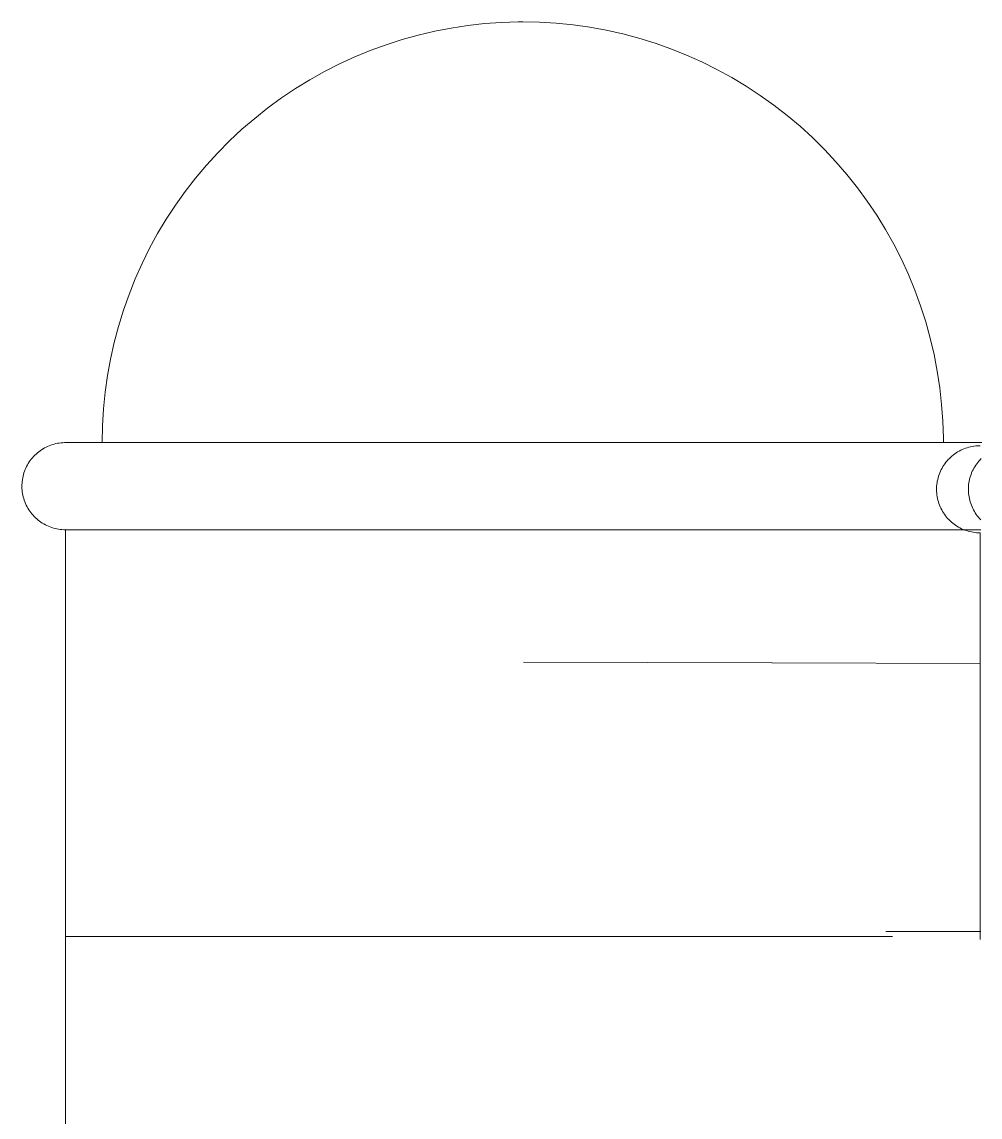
# Model space of a CAD drawing. Header units: millimetres. Extents: x -38844 to 124035, y 18225 to 48099.
# Drawn here: x -9807.7 to -9755.3, y 39265.1 to 39325 of the extents above; entities that cross this region are included whole.
import ezdxf

# ---------------------------------------------------------------- set-up
doc = ezdxf.new("R2010")
doc.units = ezdxf.units.MM
doc.layers.add('C-_SITE----_E-1', color=6, linetype='Continuous', lineweight=9, true_color=0xff00ff)

# ---------------------------------------------------------------- blocks, each defined once
blk = doc.blocks.new('BRC FENCE - BRC FENCE-6054127-DOOR _ WINDOW SCHEDULE - ELEVATION 1 Copy 1')
at = {"layer": 'C-_SITE----_E-1'}
blk.add_line((-9755.298, 39297.038), (-9755.298, 39274.801), dxfattribs=at)
at = {"layer": 'C-_SITE----_E-1', "flags": 128}
blk.add_lwpolyline([(-9755.298, 39297.038), (-9755.394, 39297.04), (-9755.489, 39297.046), (-9755.583, 39297.055), (-9755.678, 39297.069), (-9755.771, 39297.086), (-9755.864, 39297.106), (-9755.956, 39297.131), (-9756.047, 39297.159), (-9756.137, 39297.191), (-9756.226, 39297.226), (-9756.313, 39297.265), (-9756.398, 39297.307), (-9756.482, 39297.353), (-9756.563, 39297.402), (-9756.643, 39297.454), (-9756.72, 39297.509), (-9756.796, 39297.568), (-9756.869, 39297.629), (-9756.939, 39297.693), (-9757.007, 39297.76), (-9757.072, 39297.83), (-9757.134, 39297.902), (-9757.193, 39297.977), (-9757.249, 39298.054), (-9757.302, 39298.133), (-9757.352, 39298.214), (-9757.399, 39298.297), (-9757.442, 39298.382), (-9757.482, 39298.468), (-9757.518, 39298.557), (-9757.551, 39298.646), (-9757.58, 39298.737), (-9757.605, 39298.828), (-9757.627, 39298.921), (-9757.645, 39299.015), (-9757.659, 39299.109), (-9757.67, 39299.203), (-9757.677, 39299.298), (-9757.68, 39299.394), (-9757.679, 39299.489), (-9757.674, 39299.584), (-9757.665, 39299.679), (-9757.653, 39299.773), (-9757.637, 39299.867), (-9757.617, 39299.96), (-9757.594, 39300.053), (-9757.567, 39300.144), (-9757.536, 39300.234), (-9757.502, 39300.323), (-9757.464, 39300.41), (-9757.422, 39300.496), (-9757.378, 39300.58), (-9757.329, 39300.662), (-9757.278, 39300.743), (-9757.224, 39300.821), (-9757.166, 39300.897), (-9757.105, 39300.97), (-9757.042, 39301.041), (-9756.976, 39301.11), (-9756.907, 39301.175), (-9756.835, 39301.238), (-9756.761, 39301.298), (-9756.685, 39301.355), (-9756.607, 39301.409), (-9756.526, 39301.46), (-9756.443, 39301.507), (-9756.359, 39301.551), (-9756.273, 39301.592), (-9756.185, 39301.629), (-9756.096, 39301.663), (-9756.006, 39301.693), (-9755.914, 39301.72), (-9755.822, 39301.742), (-9755.728, 39301.761), (-9755.634, 39301.777), (-9755.54, 39301.788), (-9755.445, 39301.796), (-9755.35, 39301.8), (-9755.298, 39301.801)], dxfattribs=at)
blk = doc.blocks.new('BRC FENCE - BRC FENCE-6054296-DOOR _ WINDOW SCHEDULE - ELEVATION 1 Copy 1')
at = {"layer": 'C-_SITE----_E-1', "flags": 128}
blk.add_lwpolyline([(-9755.298, 39297.038), (-9755.394, 39297.04), (-9755.489, 39297.046), (-9755.583, 39297.055), (-9755.678, 39297.069), (-9755.771, 39297.086), (-9755.864, 39297.106), (-9755.956, 39297.131), (-9756.047, 39297.159), (-9756.137, 39297.191), (-9756.226, 39297.226), (-9756.313, 39297.265), (-9756.398, 39297.307), (-9756.482, 39297.353), (-9756.563, 39297.402), (-9756.643, 39297.454), (-9756.72, 39297.509), (-9756.796, 39297.568), (-9756.869, 39297.629), (-9756.939, 39297.693), (-9757.007, 39297.76), (-9757.072, 39297.83), (-9757.134, 39297.902), (-9757.193, 39297.977), (-9757.249, 39298.054), (-9757.302, 39298.133), (-9757.352, 39298.214), (-9757.399, 39298.297), (-9757.442, 39298.382), (-9757.482, 39298.468), (-9757.518, 39298.557), (-9757.551, 39298.646), (-9757.58, 39298.737), (-9757.605, 39298.828), (-9757.627, 39298.921), (-9757.645, 39299.015), (-9757.659, 39299.109), (-9757.67, 39299.203), (-9757.677, 39299.298), (-9757.68, 39299.394), (-9757.679, 39299.489), (-9757.674, 39299.584), (-9757.665, 39299.679), (-9757.653, 39299.773), (-9757.637, 39299.867), (-9757.617, 39299.96), (-9757.594, 39300.053), (-9757.567, 39300.144), (-9757.536, 39300.234), (-9757.502, 39300.323), (-9757.464, 39300.41), (-9757.422, 39300.496), (-9757.378, 39300.58), (-9757.329, 39300.662), (-9757.278, 39300.743), (-9757.224, 39300.821), (-9757.166, 39300.897), (-9757.105, 39300.97), (-9757.042, 39301.041), (-9756.976, 39301.11), (-9756.907, 39301.175), (-9756.835, 39301.238), (-9756.761, 39301.298), (-9756.685, 39301.355), (-9756.607, 39301.409), (-9756.526, 39301.46), (-9756.443, 39301.507), (-9756.359, 39301.551), (-9756.273, 39301.592), (-9756.185, 39301.629), (-9756.096, 39301.663), (-9756.006, 39301.693), (-9755.914, 39301.72), (-9755.822, 39301.742), (-9755.728, 39301.761), (-9755.634, 39301.777), (-9755.54, 39301.788), (-9755.445, 39301.796), (-9755.35, 39301.8), (-9755.298, 39301.801)], dxfattribs=at)
blk = doc.blocks.new('BRC FENCE - BRC FENCE-6054857-DOOR _ WINDOW SCHEDULE - ELEVATION 1 Copy 1')
at = {"layer": 'C-_SITE----_E-1'}
for p, q in [((-9773.199, 39301.973), (-9803.307, 39301.973)), ((-9803.307, 39301.973), (-9798.914, 39301.973)), ((-9757.307, 39301.973), (-9765.677, 39301.973)), ((-9761.699, 39301.973), (-9757.307, 39301.973)), ((-9805.307, 39297.21), (-9805.307, 39274.973)), ((-9755.307, 39297.21), (-9805.307, 39297.21)), ((-9755.298, 39289.887), (-9766.686, 39289.926)), ((-9760.081, 39274.973), (-9805.307, 39274.973)), ((-9805.307, 39274.973), (-9805.307, 37865)), ((-9805.307, 39274.973), (-9760.081, 39274.973)), ((-9760.444, 39275.253), (-9755.252, 39275.235))]:
    blk.add_line(p, q, dxfattribs=at)
at = {"layer": 'C-_SITE----_E-1', "flags": 128}
for points in [[(-9803.307, 39301.973), (-9803.288, 39302.893), (-9803.233, 39303.811), (-9803.141, 39304.726), (-9803.013, 39305.637), (-9802.848, 39306.542), (-9802.647, 39307.44), (-9802.411, 39308.329), (-9802.139, 39309.208), (-9801.832, 39310.075), (-9801.491, 39310.929), (-9801.116, 39311.769), (-9800.707, 39312.594), (-9800.266, 39313.401), (-9799.793, 39314.19), (-9799.289, 39314.96), (-9798.755, 39315.708), (-9798.191, 39316.435), (-9797.598, 39317.139), (-9796.978, 39317.818), (-9796.331, 39318.472), (-9795.658, 39319.1), (-9794.961, 39319.7), (-9794.24, 39320.272), (-9793.498, 39320.814), (-9792.733, 39321.327), (-9791.95, 39321.808), (-9791.147, 39322.258), (-9790.327, 39322.675), (-9789.491, 39323.059), (-9788.641, 39323.41), (-9787.777, 39323.726), (-9786.901, 39324.007), (-9786.015, 39324.253), (-9785.119, 39324.464), (-9784.216, 39324.638), (-9783.306, 39324.776), (-9782.392, 39324.878), (-9781.474, 39324.943), (-9780.555, 39324.971), (-9780.307, 39324.973)], [(-9780.307, 39324.973), (-9779.387, 39324.954), (-9778.469, 39324.899), (-9777.553, 39324.807), (-9776.642, 39324.679), (-9775.737, 39324.514), (-9774.839, 39324.314), (-9773.95, 39324.077), (-9773.072, 39323.805), (-9772.204, 39323.498), (-9771.35, 39323.157), (-9770.51, 39322.782), (-9769.686, 39322.374), (-9768.878, 39321.933), (-9768.089, 39321.46), (-9767.32, 39320.956), (-9766.571, 39320.421), (-9765.844, 39319.857), (-9765.141, 39319.264), (-9764.461, 39318.644), (-9763.807, 39317.997), (-9763.18, 39317.324), (-9762.58, 39316.627), (-9762.008, 39315.907), (-9761.465, 39315.164), (-9760.953, 39314.4), (-9760.471, 39313.616), (-9760.022, 39312.813), (-9759.604, 39311.993), (-9759.22, 39311.158), (-9758.87, 39310.307), (-9758.554, 39309.443), (-9758.272, 39308.567), (-9758.026, 39307.681), (-9757.816, 39306.785), (-9757.641, 39305.882), (-9757.503, 39304.973), (-9757.401, 39304.058), (-9757.336, 39303.141), (-9757.308, 39302.221), (-9757.307, 39301.973)], [(-9805.307, 39297.21), (-9805.402, 39297.212), (-9805.497, 39297.218), (-9805.592, 39297.227), (-9805.686, 39297.241), (-9805.78, 39297.258), (-9805.873, 39297.279), (-9805.965, 39297.303), (-9806.056, 39297.331), (-9806.145, 39297.363), (-9806.234, 39297.398), (-9806.321, 39297.437), (-9806.406, 39297.479), (-9806.49, 39297.525), (-9806.571, 39297.574), (-9806.651, 39297.626), (-9806.729, 39297.682), (-9806.804, 39297.74), (-9806.877, 39297.801), (-9806.947, 39297.866), (-9807.015, 39297.933), (-9807.08, 39298.002), (-9807.142, 39298.074), (-9807.201, 39298.149), (-9807.257, 39298.226), (-9807.31, 39298.305), (-9807.36, 39298.386), (-9807.407, 39298.469), (-9807.45, 39298.554), (-9807.49, 39298.641), (-9807.526, 39298.729), (-9807.559, 39298.818), (-9807.588, 39298.909), (-9807.613, 39299.001), (-9807.635, 39299.093), (-9807.653, 39299.187), (-9807.667, 39299.281), (-9807.678, 39299.376), (-9807.685, 39299.471), (-9807.688, 39299.566), (-9807.687, 39299.661), (-9807.682, 39299.756), (-9807.674, 39299.851), (-9807.661, 39299.946), (-9807.645, 39300.039), (-9807.626, 39300.133), (-9807.602, 39300.225), (-9807.575, 39300.316), (-9807.544, 39300.406), (-9807.51, 39300.495), (-9807.472, 39300.582), (-9807.43, 39300.668), (-9807.386, 39300.752), (-9807.338, 39300.835), (-9807.286, 39300.915), (-9807.232, 39300.993), (-9807.174, 39301.069), (-9807.114, 39301.142), (-9807.05, 39301.213), (-9806.984, 39301.282), (-9806.915, 39301.347), (-9806.843, 39301.41), (-9806.77, 39301.47), (-9806.693, 39301.527), (-9806.615, 39301.581), (-9806.534, 39301.632), (-9806.452, 39301.679), (-9806.367, 39301.724), (-9806.281, 39301.764), (-9806.193, 39301.802), (-9806.104, 39301.835), (-9806.014, 39301.865), (-9805.922, 39301.892), (-9805.83, 39301.915), (-9805.737, 39301.934), (-9805.643, 39301.949), (-9805.548, 39301.961), (-9805.453, 39301.968), (-9805.358, 39301.972), (-9805.307, 39301.973)], [(-9755.307, 39301.973), (-9755.327, 39301.973), (-9755.386, 39301.973), (-9755.486, 39301.973), (-9755.626, 39301.973), (-9755.805, 39301.973), (-9756.023, 39301.973), (-9756.28, 39301.973), (-9756.576, 39301.973), (-9756.909, 39301.973), (-9757.28, 39301.973), (-9757.688, 39301.973), (-9758.132, 39301.973), (-9758.611, 39301.973), (-9759.125, 39301.973), (-9759.673, 39301.973), (-9760.254, 39301.973), (-9760.867, 39301.973), (-9761.511, 39301.973), (-9762.186, 39301.973), (-9762.889, 39301.973), (-9763.62, 39301.973), (-9764.378, 39301.973), (-9765.161, 39301.973), (-9765.969, 39301.973), (-9766.799, 39301.973), (-9767.651, 39301.973), (-9768.523, 39301.973), (-9769.414, 39301.973), (-9770.323, 39301.973), (-9771.248, 39301.973), (-9772.187, 39301.973), (-9773.139, 39301.973), (-9774.102, 39301.973), (-9775.076, 39301.973), (-9776.057, 39301.973), (-9777.046, 39301.973), (-9778.04, 39301.973), (-9779.037, 39301.973), (-9780.037, 39301.973), (-9781.037, 39301.973), (-9782.035, 39301.973), (-9783.031, 39301.973), (-9784.023, 39301.973), (-9785.008, 39301.973), (-9785.987, 39301.973), (-9786.956, 39301.973), (-9787.914, 39301.973), (-9788.86, 39301.973), (-9789.793, 39301.973), (-9790.71, 39301.973), (-9791.611, 39301.973), (-9792.494, 39301.973), (-9793.357, 39301.973), (-9794.199, 39301.973), (-9795.019, 39301.973), (-9795.816, 39301.973), (-9796.587, 39301.973), (-9797.333, 39301.973), (-9798.051, 39301.973), (-9798.741, 39301.973), (-9799.402, 39301.973), (-9800.032, 39301.973), (-9800.63, 39301.973), (-9801.196, 39301.973), (-9801.729, 39301.973), (-9802.227, 39301.973), (-9802.69, 39301.973), (-9803.118, 39301.973), (-9803.508, 39301.973), (-9803.862, 39301.973), (-9804.178, 39301.973), (-9804.456, 39301.973), (-9804.695, 39301.973), (-9804.895, 39301.973), (-9805.056, 39301.973), (-9805.178, 39301.973), (-9805.259, 39301.973), (-9805.301, 39301.973), (-9805.307, 39301.973)], [(-9805.307, 39301.973), (-9805.287, 39301.973), (-9805.227, 39301.973), (-9805.127, 39301.973), (-9804.987, 39301.973), (-9804.808, 39301.973), (-9804.59, 39301.973), (-9804.333, 39301.973), (-9804.037, 39301.973), (-9803.704, 39301.973), (-9803.333, 39301.973), (-9802.925, 39301.973), (-9802.481, 39301.973), (-9802.002, 39301.973), (-9801.488, 39301.973), (-9800.94, 39301.973), (-9800.359, 39301.973), (-9799.746, 39301.973)], [(-9761.211, 39301.973), (-9760.581, 39301.973), (-9759.983, 39301.973), (-9759.417, 39301.973), (-9758.884, 39301.973), (-9758.386, 39301.973), (-9757.923, 39301.973), (-9757.496, 39301.973), (-9757.105, 39301.973), (-9756.751, 39301.973), (-9756.435, 39301.973), (-9756.157, 39301.973), (-9755.918, 39301.973), (-9755.718, 39301.973), (-9755.557, 39301.973), (-9755.435, 39301.973), (-9755.354, 39301.973), (-9755.312, 39301.973), (-9755.307, 39301.973)], [(-9755.307, 39301.973), (-9755.211, 39301.971)], [(-9755.255, 39297.211), (-9755.307, 39297.21)], [(-9805.307, 39297.21), (-9805.287, 39297.21), (-9805.227, 39297.21), (-9805.127, 39297.21), (-9804.987, 39297.21), (-9804.808, 39297.21), (-9804.59, 39297.21), (-9804.333, 39297.21), (-9804.037, 39297.21), (-9803.704, 39297.21), (-9803.333, 39297.21), (-9802.925, 39297.21), (-9802.481, 39297.21), (-9802.002, 39297.21), (-9801.488, 39297.21), (-9800.94, 39297.21), (-9800.359, 39297.21), (-9799.746, 39297.21), (-9799.102, 39297.21), (-9798.427, 39297.21), (-9797.724, 39297.21), (-9796.993, 39297.21), (-9796.235, 39297.21), (-9795.452, 39297.21), (-9794.645, 39297.21), (-9793.814, 39297.21), (-9792.962, 39297.21), (-9792.09, 39297.21), (-9791.199, 39297.21), (-9790.29, 39297.21), (-9789.365, 39297.21), (-9788.426, 39297.21), (-9787.474, 39297.21), (-9786.511, 39297.21), (-9785.538, 39297.21), (-9784.556, 39297.21), (-9783.567, 39297.21), (-9782.573, 39297.21), (-9781.576, 39297.21), (-9780.576, 39297.21), (-9779.577, 39297.21), (-9778.578, 39297.21), (-9777.582, 39297.21), (-9776.59, 39297.21), (-9775.605, 39297.21), (-9774.626, 39297.21), (-9773.657, 39297.21), (-9772.699, 39297.21), (-9771.753, 39297.21), (-9770.82, 39297.21), (-9769.903, 39297.21), (-9769.002, 39297.21), (-9768.119, 39297.21), (-9767.256, 39297.21), (-9766.414, 39297.21), (-9765.594, 39297.21), (-9764.798, 39297.21), (-9764.026, 39297.21), (-9763.28, 39297.21), (-9762.562, 39297.21), (-9761.872, 39297.21), (-9761.211, 39297.21), (-9760.581, 39297.21), (-9759.983, 39297.21), (-9759.417, 39297.21), (-9758.884, 39297.21), (-9758.386, 39297.21), (-9757.923, 39297.21), (-9757.496, 39297.21), (-9757.105, 39297.21), (-9756.751, 39297.21), (-9756.435, 39297.21), (-9756.157, 39297.21), (-9755.918, 39297.21), (-9755.718, 39297.21), (-9755.557, 39297.21), (-9755.435, 39297.21), (-9755.354, 39297.21), (-9755.312, 39297.21), (-9755.307, 39297.21)], [(-9802.69, 39297.21), (-9803.118, 39297.21), (-9803.508, 39297.21), (-9803.862, 39297.21), (-9804.178, 39297.21), (-9804.456, 39297.21), (-9804.695, 39297.21), (-9804.895, 39297.21), (-9805.056, 39297.21), (-9805.178, 39297.21), (-9805.259, 39297.21), (-9805.301, 39297.21), (-9805.307, 39297.21)], [(-9755.307, 39297.21), (-9755.327, 39297.21), (-9755.386, 39297.21), (-9755.486, 39297.21), (-9755.626, 39297.21), (-9755.805, 39297.21), (-9756.023, 39297.21), (-9756.28, 39297.21), (-9756.576, 39297.21), (-9756.909, 39297.21), (-9757.28, 39297.21), (-9757.688, 39297.21)]]:
    blk.add_lwpolyline(points, dxfattribs=at)
blk = doc.blocks.new('BRC FENCE - BRC FENCE-6055486-DOOR _ WINDOW SCHEDULE - ELEVATION 1 Copy 1')
at = {"layer": 'C-_SITE----_E-1'}
for p, q in [((-9773.199, 39301.973), (-9803.307, 39301.973)), ((-9803.307, 39301.973), (-9798.914, 39301.973)), ((-9757.307, 39301.973), (-9765.677, 39301.973)), ((-9761.699, 39301.973), (-9757.307, 39301.973)), ((-9805.307, 39297.21), (-9805.307, 39274.973)), ((-9755.307, 39297.21), (-9805.307, 39297.21)), ((-9766.666, 39289.926), (-9780.255, 39289.973)), ((-9760.081, 39274.973), (-9805.307, 39274.973)), ((-9805.307, 39274.973), (-9805.307, 37865)), ((-9805.307, 39274.973), (-9760.081, 39274.973))]:
    blk.add_line(p, q, dxfattribs=at)
at = {"layer": 'C-_SITE----_E-1', "flags": 128}
for points in [[(-9803.307, 39301.973), (-9803.288, 39302.893), (-9803.233, 39303.811), (-9803.141, 39304.726), (-9803.013, 39305.637), (-9802.848, 39306.542), (-9802.647, 39307.44), (-9802.411, 39308.329), (-9802.139, 39309.208), (-9801.832, 39310.075), (-9801.491, 39310.929), (-9801.116, 39311.769), (-9800.707, 39312.594), (-9800.266, 39313.401), (-9799.793, 39314.19), (-9799.289, 39314.96), (-9798.755, 39315.708), (-9798.191, 39316.435), (-9797.598, 39317.139), (-9796.978, 39317.818), (-9796.331, 39318.472), (-9795.658, 39319.1), (-9794.961, 39319.7), (-9794.24, 39320.272), (-9793.498, 39320.814), (-9792.733, 39321.327), (-9791.95, 39321.808), (-9791.147, 39322.258), (-9790.327, 39322.675), (-9789.491, 39323.059), (-9788.641, 39323.41), (-9787.777, 39323.726), (-9786.901, 39324.007), (-9786.015, 39324.253), (-9785.119, 39324.464), (-9784.216, 39324.638), (-9783.306, 39324.776), (-9782.392, 39324.878), (-9781.474, 39324.943), (-9780.555, 39324.971), (-9780.307, 39324.973)], [(-9780.307, 39324.973), (-9779.387, 39324.954), (-9778.469, 39324.899), (-9777.553, 39324.807), (-9776.642, 39324.679), (-9775.737, 39324.514), (-9774.839, 39324.314), (-9773.95, 39324.077), (-9773.072, 39323.805), (-9772.204, 39323.498), (-9771.35, 39323.157), (-9770.51, 39322.782), (-9769.686, 39322.374), (-9768.878, 39321.933), (-9768.089, 39321.46), (-9767.32, 39320.956), (-9766.571, 39320.421), (-9765.844, 39319.857), (-9765.141, 39319.264), (-9764.461, 39318.644), (-9763.807, 39317.997), (-9763.18, 39317.324), (-9762.58, 39316.627), (-9762.008, 39315.907), (-9761.465, 39315.164), (-9760.953, 39314.4), (-9760.471, 39313.616), (-9760.022, 39312.813), (-9759.604, 39311.993), (-9759.22, 39311.158), (-9758.87, 39310.307), (-9758.554, 39309.443), (-9758.272, 39308.567), (-9758.026, 39307.681), (-9757.816, 39306.785), (-9757.641, 39305.882), (-9757.503, 39304.973), (-9757.401, 39304.058), (-9757.336, 39303.141), (-9757.308, 39302.221), (-9757.307, 39301.973)], [(-9805.307, 39297.21), (-9805.402, 39297.212), (-9805.497, 39297.218), (-9805.592, 39297.227), (-9805.686, 39297.241), (-9805.78, 39297.258), (-9805.873, 39297.279), (-9805.965, 39297.303), (-9806.056, 39297.331), (-9806.145, 39297.363), (-9806.234, 39297.398), (-9806.321, 39297.437), (-9806.406, 39297.479), (-9806.49, 39297.525), (-9806.571, 39297.574), (-9806.651, 39297.626), (-9806.729, 39297.682), (-9806.804, 39297.74), (-9806.877, 39297.801), (-9806.947, 39297.866), (-9807.015, 39297.933), (-9807.08, 39298.002), (-9807.142, 39298.074), (-9807.201, 39298.149), (-9807.257, 39298.226), (-9807.31, 39298.305), (-9807.36, 39298.386), (-9807.407, 39298.469), (-9807.45, 39298.554), (-9807.49, 39298.641), (-9807.526, 39298.729), (-9807.559, 39298.818), (-9807.588, 39298.909), (-9807.613, 39299.001), (-9807.635, 39299.093), (-9807.653, 39299.187), (-9807.667, 39299.281), (-9807.678, 39299.376), (-9807.685, 39299.471), (-9807.688, 39299.566), (-9807.687, 39299.661), (-9807.682, 39299.756), (-9807.674, 39299.851), (-9807.661, 39299.946), (-9807.645, 39300.039), (-9807.626, 39300.133), (-9807.602, 39300.225), (-9807.575, 39300.316), (-9807.544, 39300.406), (-9807.51, 39300.495), (-9807.472, 39300.582), (-9807.43, 39300.668), (-9807.386, 39300.752), (-9807.338, 39300.835), (-9807.286, 39300.915), (-9807.232, 39300.993), (-9807.174, 39301.069), (-9807.114, 39301.142), (-9807.05, 39301.213), (-9806.984, 39301.282), (-9806.915, 39301.347), (-9806.843, 39301.41), (-9806.77, 39301.47), (-9806.693, 39301.527), (-9806.615, 39301.581), (-9806.534, 39301.632), (-9806.452, 39301.679), (-9806.367, 39301.724), (-9806.281, 39301.764), (-9806.193, 39301.802), (-9806.104, 39301.835), (-9806.014, 39301.865), (-9805.922, 39301.892), (-9805.83, 39301.915), (-9805.737, 39301.934), (-9805.643, 39301.949), (-9805.548, 39301.961), (-9805.453, 39301.968), (-9805.358, 39301.972), (-9805.307, 39301.973)], [(-9755.307, 39301.973), (-9755.327, 39301.973), (-9755.386, 39301.973), (-9755.486, 39301.973), (-9755.626, 39301.973), (-9755.805, 39301.973), (-9756.023, 39301.973), (-9756.28, 39301.973), (-9756.576, 39301.973), (-9756.909, 39301.973), (-9757.28, 39301.973), (-9757.688, 39301.973), (-9758.132, 39301.973), (-9758.611, 39301.973), (-9759.125, 39301.973), (-9759.673, 39301.973), (-9760.254, 39301.973), (-9760.867, 39301.973), (-9761.511, 39301.973), (-9762.186, 39301.973), (-9762.889, 39301.973), (-9763.62, 39301.973), (-9764.378, 39301.973), (-9765.161, 39301.973), (-9765.969, 39301.973), (-9766.799, 39301.973), (-9767.651, 39301.973), (-9768.523, 39301.973), (-9769.414, 39301.973), (-9770.323, 39301.973), (-9771.248, 39301.973), (-9772.187, 39301.973), (-9773.139, 39301.973), (-9774.102, 39301.973), (-9775.076, 39301.973), (-9776.057, 39301.973), (-9777.046, 39301.973), (-9778.04, 39301.973), (-9779.037, 39301.973), (-9780.037, 39301.973), (-9781.037, 39301.973), (-9782.035, 39301.973), (-9783.031, 39301.973), (-9784.023, 39301.973), (-9785.008, 39301.973), (-9785.987, 39301.973), (-9786.956, 39301.973), (-9787.914, 39301.973), (-9788.86, 39301.973), (-9789.793, 39301.973), (-9790.71, 39301.973), (-9791.611, 39301.973), (-9792.494, 39301.973), (-9793.357, 39301.973), (-9794.199, 39301.973), (-9795.019, 39301.973), (-9795.816, 39301.973), (-9796.587, 39301.973), (-9797.333, 39301.973), (-9798.051, 39301.973), (-9798.741, 39301.973), (-9799.402, 39301.973), (-9800.032, 39301.973), (-9800.63, 39301.973), (-9801.196, 39301.973), (-9801.729, 39301.973), (-9802.227, 39301.973), (-9802.69, 39301.973), (-9803.118, 39301.973), (-9803.508, 39301.973), (-9803.862, 39301.973), (-9804.178, 39301.973), (-9804.456, 39301.973), (-9804.695, 39301.973), (-9804.895, 39301.973), (-9805.056, 39301.973), (-9805.178, 39301.973), (-9805.259, 39301.973), (-9805.301, 39301.973), (-9805.307, 39301.973)], [(-9805.307, 39301.973), (-9805.287, 39301.973), (-9805.227, 39301.973), (-9805.127, 39301.973), (-9804.987, 39301.973), (-9804.808, 39301.973), (-9804.59, 39301.973), (-9804.333, 39301.973), (-9804.037, 39301.973), (-9803.704, 39301.973), (-9803.333, 39301.973), (-9802.925, 39301.973), (-9802.481, 39301.973), (-9802.002, 39301.973), (-9801.488, 39301.973), (-9800.94, 39301.973), (-9800.359, 39301.973), (-9799.746, 39301.973)], [(-9761.211, 39301.973), (-9760.581, 39301.973), (-9759.983, 39301.973), (-9759.417, 39301.973), (-9758.884, 39301.973), (-9758.386, 39301.973), (-9757.923, 39301.973), (-9757.496, 39301.973), (-9757.105, 39301.973), (-9756.751, 39301.973), (-9756.435, 39301.973), (-9756.157, 39301.973), (-9755.918, 39301.973), (-9755.718, 39301.973), (-9755.557, 39301.973), (-9755.435, 39301.973), (-9755.354, 39301.973), (-9755.312, 39301.973), (-9755.307, 39301.973)], [(-9755.265, 39297.754), (-9755.33, 39297.824), (-9755.393, 39297.896), (-9755.452, 39297.971), (-9755.508, 39298.048), (-9755.561, 39298.127), (-9755.611, 39298.208), (-9755.657, 39298.291), (-9755.701, 39298.376), (-9755.74, 39298.462), (-9755.777, 39298.551), (-9755.809, 39298.64), (-9755.839, 39298.731), (-9755.864, 39298.822), (-9755.886, 39298.915), (-9755.904, 39299.009), (-9755.918, 39299.103), (-9755.929, 39299.197), (-9755.935, 39299.293), (-9755.938, 39299.388), (-9755.938, 39299.483), (-9755.933, 39299.578), (-9755.924, 39299.673), (-9755.912, 39299.767), (-9755.896, 39299.861), (-9755.876, 39299.954), (-9755.853, 39300.047), (-9755.826, 39300.138), (-9755.795, 39300.228), (-9755.76, 39300.317), (-9755.723, 39300.404), (-9755.681, 39300.49), (-9755.636, 39300.574), (-9755.588, 39300.656), (-9755.537, 39300.737), (-9755.483, 39300.815), (-9755.425, 39300.891), (-9755.364, 39300.964), (-9755.301, 39301.035), (-9755.235, 39301.104)], [(-9755.307, 39301.973), (-9755.211, 39301.971)], [(-9755.255, 39297.211), (-9755.307, 39297.21)], [(-9805.307, 39297.21), (-9805.287, 39297.21), (-9805.227, 39297.21), (-9805.127, 39297.21), (-9804.987, 39297.21), (-9804.808, 39297.21), (-9804.59, 39297.21), (-9804.333, 39297.21), (-9804.037, 39297.21), (-9803.704, 39297.21), (-9803.333, 39297.21), (-9802.925, 39297.21), (-9802.481, 39297.21), (-9802.002, 39297.21), (-9801.488, 39297.21), (-9800.94, 39297.21), (-9800.359, 39297.21), (-9799.746, 39297.21), (-9799.102, 39297.21), (-9798.427, 39297.21), (-9797.724, 39297.21), (-9796.993, 39297.21), (-9796.235, 39297.21), (-9795.452, 39297.21), (-9794.645, 39297.21), (-9793.814, 39297.21), (-9792.962, 39297.21), (-9792.09, 39297.21), (-9791.199, 39297.21), (-9790.29, 39297.21), (-9789.365, 39297.21), (-9788.426, 39297.21), (-9787.474, 39297.21), (-9786.511, 39297.21), (-9785.538, 39297.21), (-9784.556, 39297.21), (-9783.567, 39297.21), (-9782.573, 39297.21), (-9781.576, 39297.21), (-9780.576, 39297.21), (-9779.577, 39297.21), (-9778.578, 39297.21), (-9777.582, 39297.21), (-9776.59, 39297.21), (-9775.605, 39297.21), (-9774.626, 39297.21), (-9773.657, 39297.21), (-9772.699, 39297.21), (-9771.753, 39297.21), (-9770.82, 39297.21), (-9769.903, 39297.21), (-9769.002, 39297.21), (-9768.119, 39297.21), (-9767.256, 39297.21), (-9766.414, 39297.21), (-9765.594, 39297.21), (-9764.798, 39297.21), (-9764.026, 39297.21), (-9763.28, 39297.21), (-9762.562, 39297.21), (-9761.872, 39297.21), (-9761.211, 39297.21), (-9760.581, 39297.21), (-9759.983, 39297.21), (-9759.417, 39297.21), (-9758.884, 39297.21), (-9758.386, 39297.21), (-9757.923, 39297.21), (-9757.496, 39297.21), (-9757.105, 39297.21), (-9756.751, 39297.21), (-9756.435, 39297.21), (-9756.157, 39297.21), (-9755.918, 39297.21), (-9755.718, 39297.21), (-9755.557, 39297.21), (-9755.435, 39297.21), (-9755.354, 39297.21), (-9755.312, 39297.21), (-9755.307, 39297.21)], [(-9802.69, 39297.21), (-9803.118, 39297.21), (-9803.508, 39297.21), (-9803.862, 39297.21), (-9804.178, 39297.21), (-9804.456, 39297.21), (-9804.695, 39297.21), (-9804.895, 39297.21), (-9805.056, 39297.21), (-9805.178, 39297.21), (-9805.259, 39297.21), (-9805.301, 39297.21), (-9805.307, 39297.21)], [(-9755.307, 39297.21), (-9755.327, 39297.21), (-9755.386, 39297.21), (-9755.486, 39297.21), (-9755.626, 39297.21), (-9755.805, 39297.21), (-9756.023, 39297.21), (-9756.28, 39297.21), (-9756.576, 39297.21), (-9756.909, 39297.21), (-9757.28, 39297.21), (-9757.688, 39297.21)]]:
    blk.add_lwpolyline(points, dxfattribs=at)

msp = doc.modelspace()

# ---------------------------------------------------------------- block references
at = {"layer": 'C-_SITE----_E-1'}
for name in ['BRC FENCE - BRC FENCE-6054857-DOOR _ WINDOW SCHEDULE - ELEVATION 1 Copy 1', 'BRC FENCE - BRC FENCE-6055486-DOOR _ WINDOW SCHEDULE - ELEVATION 1 Copy 1', 'BRC FENCE - BRC FENCE-6054127-DOOR _ WINDOW SCHEDULE - ELEVATION 1 Copy 1', 'BRC FENCE - BRC FENCE-6054296-DOOR _ WINDOW SCHEDULE - ELEVATION 1 Copy 1']:
    msp.add_blockref(name, (0, 0), dxfattribs=at)

doc.saveas('drawing.dxf')
